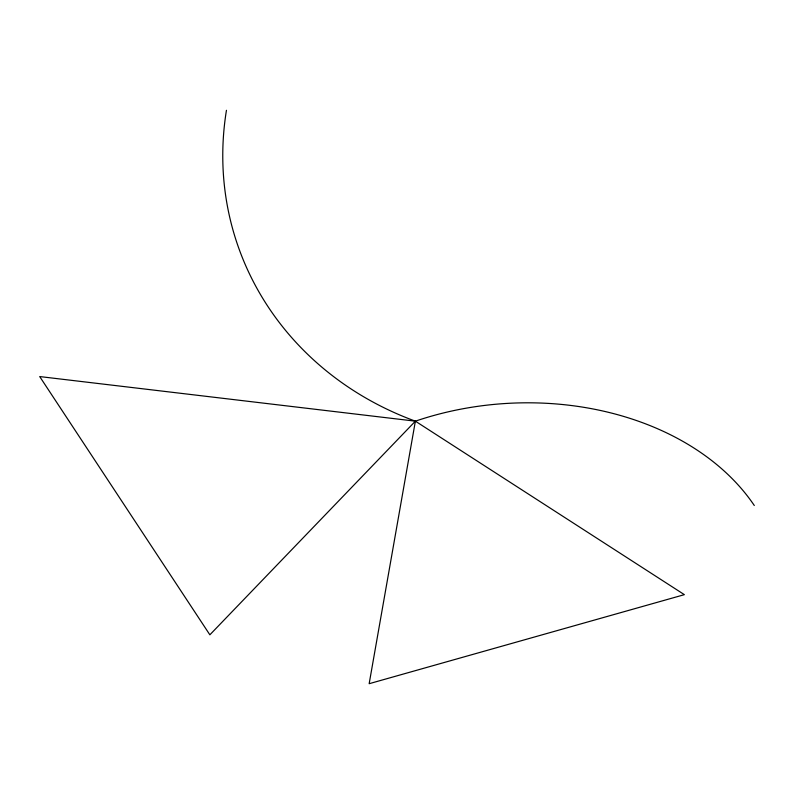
<?xml version="1.0" encoding="UTF-8"?>
<svg xmlns="http://www.w3.org/2000/svg" width="794" height="794" viewBox="0 0 794 794"><rect width="100%" height="100%" fill="white"/><g stroke="black" fill="none" stroke-linecap="round" stroke-linejoin="round"><path stroke-width="1.19" d="M226.449 110.297A331.584 300.36 -17.8 0 0 415.381 421.167L684.378 594.656L369.16 683.703L415.381 421.167L39.7 376.564L209.864 634.813L415.381 421.167A263.439 194.629 -3.5 0 1 754.3 505.51"/></g></svg>
